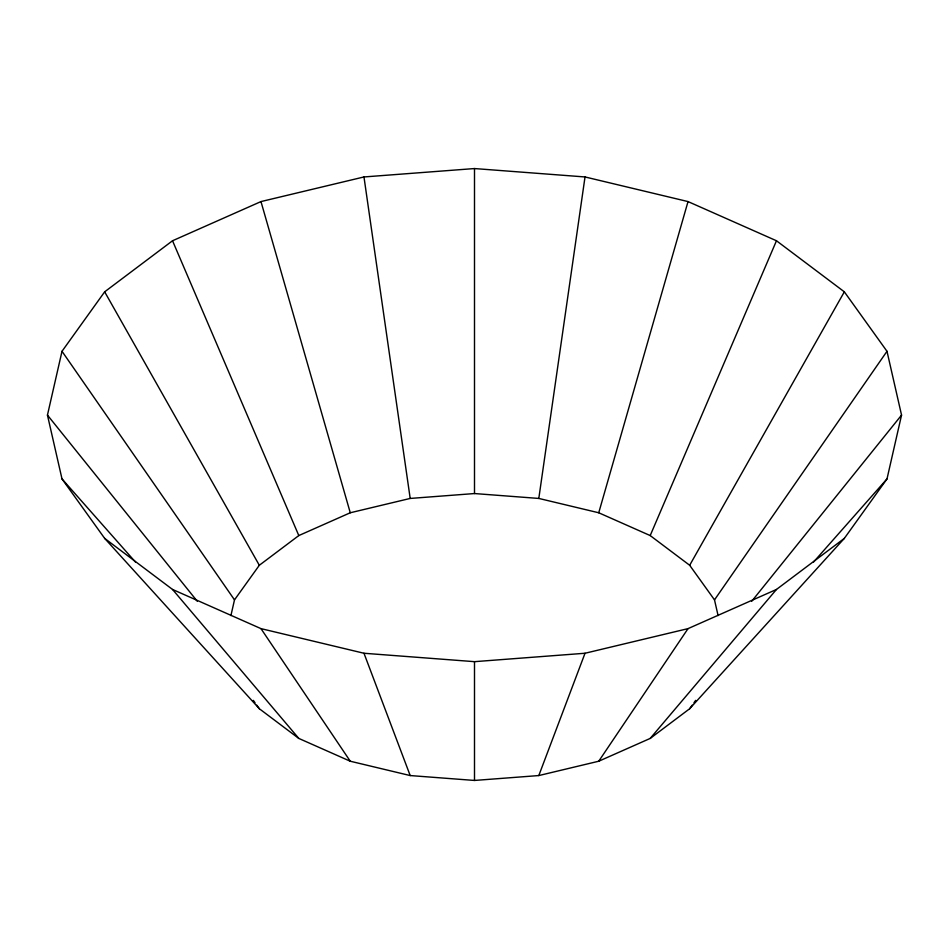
<?xml version="1.0" encoding="UTF-8"?>
<svg xmlns="http://www.w3.org/2000/svg" width="949" height="949" viewBox="0 0 949 949"><rect width="100%" height="100%" fill="white"/><g stroke="black" fill="none" stroke-linecap="round" stroke-linejoin="round"><path stroke-width="1.42" d="M718.085 615.581L714.502 599.875L689.674 565.272L650.195 535.568L598.736 512.768L538.807 498.439L585.023 176.953L474.5 168.554L363.977 176.953L260.975 201.579L172.528 240.761L104.663 291.829L62.005 351.296L47.45 415.104L62.005 478.925L104.663 538.38L259.326 708.725L298.805 738.429L350.264 761.228L410.193 775.558L474.5 780.446L538.807 775.558L598.736 761.228L650.195 738.429L689.674 708.725L844.337 538.38L886.995 478.925L901.55 415.104L886.995 351.296L844.337 291.829L776.472 240.761L688.025 201.579L585.023 176.953M230.915 615.581L234.498 599.875L259.326 565.272L298.805 535.568L350.264 512.768L410.193 498.439L474.5 493.551L538.807 498.439M598.736 512.768L688.025 201.579M538.807 775.558L585.023 653.256L688.025 628.629L776.472 589.448L844.337 538.38M650.195 535.568L776.472 240.761M689.674 565.272L844.337 291.829M598.736 761.228L688.025 628.629M714.502 599.875L886.995 351.296M689.674 708.725L692.248 705.143M693.956 702.758L695.664 700.374M751.655 601.358L901.55 415.104M650.195 738.429L776.472 589.448M813.495 562.105L886.995 478.925M104.663 538.38L172.528 589.448L260.975 628.629L363.977 653.256L474.5 661.667L585.023 653.256M62.005 478.925L135.505 562.105M172.528 589.448L298.805 738.429M47.45 415.104L197.345 601.358M253.336 700.374L255.044 702.758M256.752 705.143L259.326 708.725M62.005 351.296L234.498 599.875M260.975 628.629L350.264 761.228M104.663 291.829L259.326 565.272M172.528 240.761L298.805 535.568M363.977 653.256L410.193 775.558M260.975 201.579L350.264 512.768M363.977 176.953L410.193 498.439M474.5 168.554L474.5 493.551M474.5 661.667L474.5 780.446"/></g></svg>
